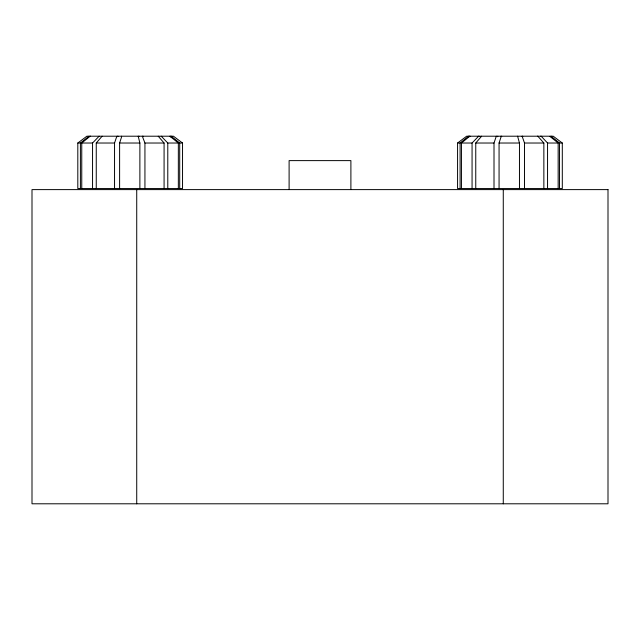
<?xml version="1.0" encoding="UTF-8"?>
<svg xmlns="http://www.w3.org/2000/svg" width="640" height="640" viewBox="0 0 640 640"><rect width="100%" height="100%" fill="white"/><g stroke="black" fill="none" stroke-linecap="round" stroke-linejoin="round"><path stroke-width="0.96" d="M102.112 136.208L96.256 143.024L96.256 188.56M481.616 136.208L475.76 143.024L475.76 188.56M517.6 136.208L519.464 143.024L519.464 188.56M114.544 188.56L114.544 143.024L116.504 137.2A4.424 2.592 -12.5 0 1 116.904 136.624L117.296 136.208M119.608 188.56L119.608 143.024L121.568 137A3.824 2.264 -10.6 0 0 121.504 136.44L121.4 136.208M494.008 188.56L494.008 143.024L496.008 137.056A4.416 2.624 -11.2 0 1 496.384 136.472L496.64 136.208M499.064 188.56L499.064 143.024L501.072 136.856A3.808 2.256 -12 0 0 501.008 136.296L500.976 136.208M138.2 136.208L139.88 143.024L139.88 188.56M138.936 136.208L138.832 136.432A3.824 2.264 10.7 0 0 138.784 136.616M117.584 136.648L118.024 136.208M92.552 188.56L92.552 143.024L99.112 136.208M472.064 188.56L472.064 143.024L478.624 136.208M470.088 136.208L469.616 136.688M469.792 136.208L461.448 143.024L461.448 188.56M90.144 136.208L81.76 143.024L81.76 188.56M90.344 136.208L89.912 136.616M497.248 136.712L497.872 136.208M77.808 143.024L86.888 136.208L173.448 136.208L182.536 143.024L182.536 188.56L77.808 188.56L77.808 143.024L80.408 143.024L89.04 136.208M457.576 143.024L466.664 136.208L553.216 136.208L562.304 143.024L562.304 188.56L457.576 188.56L457.576 143.024L460.096 143.024L467 137.496A3.96 0.6 -36.9 0 1 467.768 136.92L468.768 136.208M468.416 136.688L469.128 136.208M478.528 136.56L479.112 136.208M81.76 143.024L92.552 143.024M96.256 143.024L114.544 143.024M119.608 143.024L139.88 143.024M142.312 136.208L144.936 143.024L164.08 143.024L164.08 188.56M161.224 136.208L167.784 143.024L178.344 143.024L178.344 188.56M171.432 136.464A3.824 0.568 36.8 0 1 172.176 137.008L179.704 143.024L182.536 143.024M461.448 143.024L472.064 143.024M475.76 143.024L494.008 143.024M499.064 143.024L519.464 143.024M522.104 136.216L524.52 143.024L543.856 143.024L543.856 188.56M541.152 136.208L547.552 143.024L558.16 143.024L558.16 188.56M551.592 136.624L551.008 136.208L559.52 143.024L562.304 143.024M540.728 136.208L541.32 136.624M171.296 136.208L171.824 136.576M522.36 136.208L522.808 136.584M558.16 143.024L550.608 136.952A4.416 0.704 36.9 0 1 549.928 136.368L550.376 136.688M178.344 143.024L171.104 137.2M143.04 136.208L143.456 136.616M170.656 136.648L170.192 136.208M170.424 136.616L170 136.208M543.856 143.024L537.84 136.208M164.08 143.024L158.224 136.208M501.472 136.208L501.736 136.648M537.896 136.624L537.736 136.208M559.52 143.024L559.52 188.56M547.552 143.024L547.552 188.56M524.52 143.024L524.52 188.56M503.272 189.608L503.272 503.792M460.096 143.024L460.096 188.56M350.896 189.488L350.896 160.616L289.104 160.616L289.104 189.488M179.704 143.024L179.704 188.56M167.784 143.024L167.784 188.56M144.936 143.024L144.936 188.56M136.728 189.608L136.728 503.792M80.408 143.024L80.408 188.56M171.024 137.184A4.424 0.776 36.5 0 1 170.328 136.576M88.656 136.648A3.824 0.568 -36.8 0 1 88.904 136.464M608 189.608L32 189.608L32 503.792L608 503.792L608 189.608"/></g></svg>
